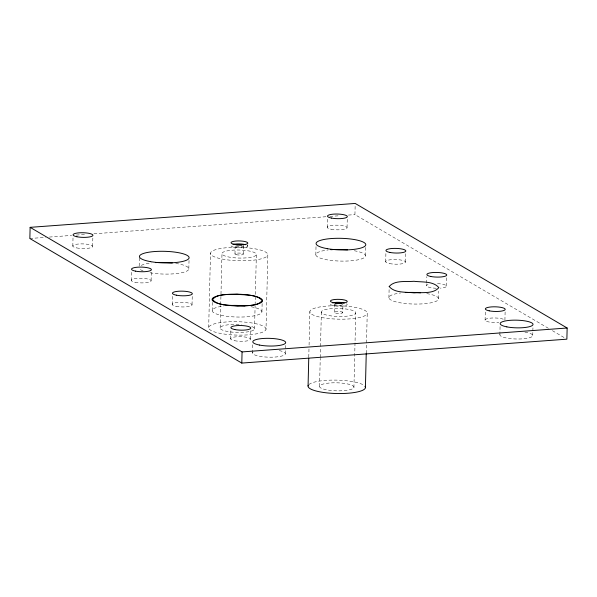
<?xml version="1.0" encoding="UTF-8"?>
<svg xmlns="http://www.w3.org/2000/svg" width="597" height="597" viewBox="0 0 597 597"><rect width="100%" height="100%" fill="white"/><g stroke="black" fill="none" stroke-linecap="round" stroke-linejoin="round"><path stroke-width="0.45" stroke-dasharray="2.98 2.24" d="M72.812 246.165L73.043 236.867M92.639 246.255L92.863 236.964M131.28 280.53L131.512 271.232M139.183 266.023L139.414 256.732M151.108 280.62L151.332 271.329M172.205 304.582L172.436 295.284M188.824 268.65L189.033 260.285M192.033 304.679L192.234 296.313M208.681 327.566L210.495 253.203M212.211 310.589L212.465 300.366M220.159 327.813L220.703 305.507M220.726 304.574L221.98 253.449M230.673 338.947L230.905 329.648M234.972 254.023L235.173 245.837M243.36 254.061L243.561 245.882M247.755 246.21L247.785 244.725M250.501 339.044L250.703 330.678M252.531 353.021L252.755 343.723M254.538 328.992L255.106 305.754M255.128 304.828L256.352 254.628A17.216 4.015 1.4 0 0 231.278 250.285A17.216 4.015 1.4 0 0 229.86 257.21A17.216 4.015 1.4 0 0 256.352 254.628M261.919 311.858L262.195 300.701M266.016 329.245A28.686 6.694 1.4 0 0 223.674 322.201A28.686 6.694 1.4 0 0 222.353 333.768A28.686 6.694 1.4 0 0 266.016 329.245L267.837 254.882A28.686 6.694 1.4 0 0 225.494 247.837A28.686 6.694 1.4 0 0 224.166 259.404A28.686 6.694 1.4 0 0 267.837 254.882M285.411 353.663L285.635 344.365M308.776 357.17L308.985 348.805M309.074 345.081L309.888 311.619M315.813 254.897L316.067 244.673M319.552 386.237L320.238 358.349M320.261 357.424L320.507 347.193M320.529 346.267L321.373 311.873M327.223 227.457L327.454 218.166M334.38 312.253L334.581 304.074M342.738 312.664A4.209 0.985 1.4 0 0 336.872 311.522A4.209 0.985 1.4 0 0 336.066 313.194A4.209 0.985 1.4 0 0 342.738 312.664L342.939 304.485A4.209 0.985 1.4 0 1 338.954 305.268A4.209 0.985 1.4 0 1 334.641 304.388M347.051 227.554L347.275 218.256M548.412 328.32L354.931 214.599L355.185 204.375M353.931 387.416A17.216 4.015 1.4 0 0 328.857 383.073A17.216 4.015 1.4 0 0 327.44 389.99A17.216 4.015 1.4 0 0 353.931 387.416L355.745 313.052A17.216 4.015 1.4 0 0 330.678 308.709A17.216 4.015 1.4 0 0 329.26 315.626A17.216 4.015 1.4 0 0 355.745 313.052M365.498 255.658L365.707 247.292M366.252 353.275L367.23 313.306A28.686 6.694 1.4 0 0 324.887 306.254A28.686 6.694 1.4 0 0 323.567 317.828A28.686 6.694 1.4 0 0 367.23 313.306M385.692 261.822L385.923 252.531M388.901 297.851L389.154 287.627M405.52 261.919L405.744 252.621M426.624 285.881L426.668 284.023M426.691 283.09L426.848 276.583M438.586 298.619L438.765 291.179M446.444 285.978L446.675 276.68M485.085 320.246L485.316 310.947M499.876 334.835L500.077 326.469M505.114 311.977L504.913 320.343A9.948 2.321 1.4 0 0 493.197 317.97A9.948 2.321 1.4 0 0 485.465 320.731A9.948 2.321 1.4 0 0 498.801 322.529M532.755 335.477L532.845 331.76M532.867 330.828L532.964 327.111M29.85 238.501L45.641 237.337M49.357 237.061L71.647 235.427M76.289 235.084L86.505 234.33M93.938 233.785L326.141 216.718M329.857 216.442L340.074 215.689M348.432 215.077L354.931 214.599M552.426 330.678L565.269 338.23M279.254 350.581A16.447 3.843 1.4 0 1 283.165 355.611A16.447 3.843 1.4 0 1 262.829 356.76A16.447 3.843 1.4 0 1 252.986 352.073M524.912 332.081A16.447 3.843 1.4 0 1 531.434 337.014A16.447 3.843 1.4 0 1 512.136 338.775A16.447 3.843 1.4 0 1 499.973 334.357M437.489 283.635A9.948 2.321 1.4 0 1 446.369 285.814A9.948 2.321 1.4 0 1 440.332 288.164M436.265 288.239A9.948 2.321 1.4 0 1 428.056 284.515M251.733 326.529A17.216 4.015 1.4 0 1 242.569 332.357A17.216 4.015 1.4 0 1 220.151 328.156A17.216 4.015 1.4 0 1 241.375 324.589M308.858 384.617A28.686 6.694 1.4 0 1 336.007 380.11A28.686 6.694 1.4 0 1 364.245 385.558M243.255 245.576A4.209 0.985 1.4 0 1 239.695 246.845A4.209 0.985 1.4 0 1 235.278 245.539M247.136 245.292A8.418 1.963 1.4 0 1 238.703 247.807A8.418 1.963 1.4 0 1 232.196 244.666M346.536 303.709A8.418 1.963 1.4 0 1 339.417 306.254A8.418 1.963 1.4 0 1 330.581 303.634M175.69 263.419A24.865 5.806 1.4 0 1 184.973 271.859A24.865 5.806 1.4 0 1 149.138 272.583M143.079 270.926A24.865 5.806 1.4 0 1 139.138 267.889M141.243 265.396A24.865 5.806 1.4 0 1 151.481 262.964M354.282 250.74A24.865 5.806 1.4 0 1 359.103 259.598A24.865 5.806 1.4 0 1 321.358 258.486A24.865 5.806 1.4 0 1 328.163 249.971M426.743 293.59A24.865 5.806 1.4 0 1 432.676 302.433A24.865 5.806 1.4 0 1 394.916 301.589A24.865 5.806 1.4 0 1 400.609 293M250.979 306.731A24.865 5.806 1.4 0 1 255.613 315.514A24.865 5.806 1.4 0 1 218.174 314.559A24.865 5.806 1.4 0 1 223.599 306.03M234.531 340.7A9.948 2.321 1.4 0 0 250.442 339.529A9.948 2.321 1.4 0 0 236.785 336.76A9.948 2.321 1.4 0 0 234.531 340.7M176.063 306.336A9.948 2.321 1.4 0 0 191.973 305.164A9.948 2.321 1.4 0 0 178.316 302.395A9.948 2.321 1.4 0 0 176.063 306.336M135.138 282.277A9.948 2.321 1.4 0 0 151.048 281.105A9.948 2.321 1.4 0 0 137.392 278.344A9.948 2.321 1.4 0 0 135.138 282.277M389.55 263.575A9.948 2.321 1.4 0 0 405.46 262.404A9.948 2.321 1.4 0 0 391.804 259.635A9.948 2.321 1.4 0 0 389.55 263.575M331.081 229.211A9.948 2.321 1.4 0 0 346.991 228.039A9.948 2.321 1.4 0 0 333.335 225.27A9.948 2.321 1.4 0 0 331.081 229.211M76.67 247.912A9.948 2.321 1.4 0 0 92.58 246.74A9.948 2.321 1.4 0 0 78.923 243.979A9.948 2.321 1.4 0 0 76.67 247.912M236.27 254.688A4.209 0.985 1.4 0 0 243.255 254.367A4.209 0.985 1.4 0 0 237.972 253.068A4.209 0.985 1.4 0 0 236.27 254.688"/><path stroke-width="0.9" d="M30.126 227.345L29.85 238.501L241.792 363.073L566.874 339.171L567.15 328.014L355.208 203.443L30.126 227.345L242.069 351.917L567.15 328.014M241.792 363.073L242.069 351.917M308.074 385.983L308.753 358.096M365.409 387.669L366.252 353.275M364.946 386.259A28.686 6.694 1.4 0 1 337.477 393.535A28.686 6.694 1.4 0 1 308.313 385.289M335.648 303.545A4.209 0.985 1.4 0 1 341.596 303.619M236.636 245.054A4.209 0.985 1.4 0 1 241.561 245.076M232.972 244.434A8.418 1.963 1.4 0 1 245.763 244.733M332.365 302.858A8.418 1.963 1.4 0 1 344.23 302.91M155.518 262.613A24.865 5.806 1.4 0 1 172.294 262.986M330.813 249.718A24.865 5.806 1.4 0 1 347.551 249.859M405.281 292.582A24.865 5.806 1.4 0 1 420.631 292.814M229.636 305.515A24.865 5.806 1.4 0 1 245.001 305.903M212.502 299.56C218.211 306.246 229.494 304.843 237.621 305.873C245.427 305.127 256.814 307.186 262.173 300.575C256.471 293.888 245.188 295.291 237.061 294.261C229.248 295.015 217.868 292.955 212.502 299.56M389.184 286.523C394.721 293.261 406.05 291.829 414.087 292.881C421.982 292.157 433.325 294.202 438.847 287.635C433.31 280.903 421.975 282.336 413.945 281.277C406.05 282 394.707 279.963 389.184 286.523M259.501 345.059A16.447 3.843 1.4 0 0 285.582 342.984A16.447 3.843 1.4 0 0 262.643 338.514A16.447 3.843 1.4 0 0 259.501 345.059M506.846 326.872A16.447 3.843 1.4 0 0 532.927 324.805A16.447 3.843 1.4 0 0 509.987 320.335A16.447 3.843 1.4 0 0 506.846 326.872M76.938 236.755A9.948 2.321 1.4 0 0 92.856 235.591A9.948 2.321 1.4 0 0 79.2 232.823A9.948 2.321 1.4 0 0 76.938 236.755M331.357 218.054A9.948 2.321 1.4 0 0 347.267 216.883A9.948 2.321 1.4 0 0 333.611 214.122A9.948 2.321 1.4 0 0 331.357 218.054M135.407 271.12A9.948 2.321 1.4 0 0 151.325 269.956A9.948 2.321 1.4 0 0 137.668 267.187A9.948 2.321 1.4 0 0 135.407 271.12M389.819 252.419A9.948 2.321 1.4 0 0 405.736 251.247A9.948 2.321 1.4 0 0 392.08 248.486A9.948 2.321 1.4 0 0 389.819 252.419M176.339 295.179A9.948 2.321 1.4 0 0 192.249 294.008A9.948 2.321 1.4 0 0 178.593 291.239A9.948 2.321 1.4 0 0 176.339 295.179M430.75 276.471A9.948 2.321 1.4 0 0 446.66 275.307A9.948 2.321 1.4 0 0 433.004 272.538A9.948 2.321 1.4 0 0 430.75 276.471M234.808 329.544A9.948 2.321 1.4 0 0 250.718 328.372A9.948 2.321 1.4 0 0 237.061 325.604A9.948 2.321 1.4 0 0 234.808 329.544M489.219 310.836A9.948 2.321 1.4 0 0 505.129 309.671A9.948 2.321 1.4 0 0 491.473 306.903A9.948 2.321 1.4 0 0 489.219 310.836M234.673 244.397A8.418 1.963 1.4 0 0 247.822 243.233A8.418 1.963 1.4 0 0 235.822 241.031A8.418 1.963 1.4 0 0 234.673 244.397M334.066 302.813A8.418 1.963 1.4 0 0 347.223 301.657A8.418 1.963 1.4 0 0 335.215 299.448A8.418 1.963 1.4 0 0 334.066 302.813M327.305 248.665A24.865 5.806 1.4 0 0 365.745 245.024A24.865 5.806 1.4 0 0 329.738 238.681A24.865 5.806 1.4 0 0 327.305 248.665M150.631 261.65A24.865 5.806 1.4 0 0 189.07 258.016A24.865 5.806 1.4 0 0 153.063 251.673A24.865 5.806 1.4 0 0 150.631 261.65M223.726 304.716A25.231 5.888 1.4 0 0 262.538 300.925A25.231 5.888 1.4 0 0 225.756 294.567A25.231 5.888 1.4 0 0 223.726 304.716"/></g></svg>
